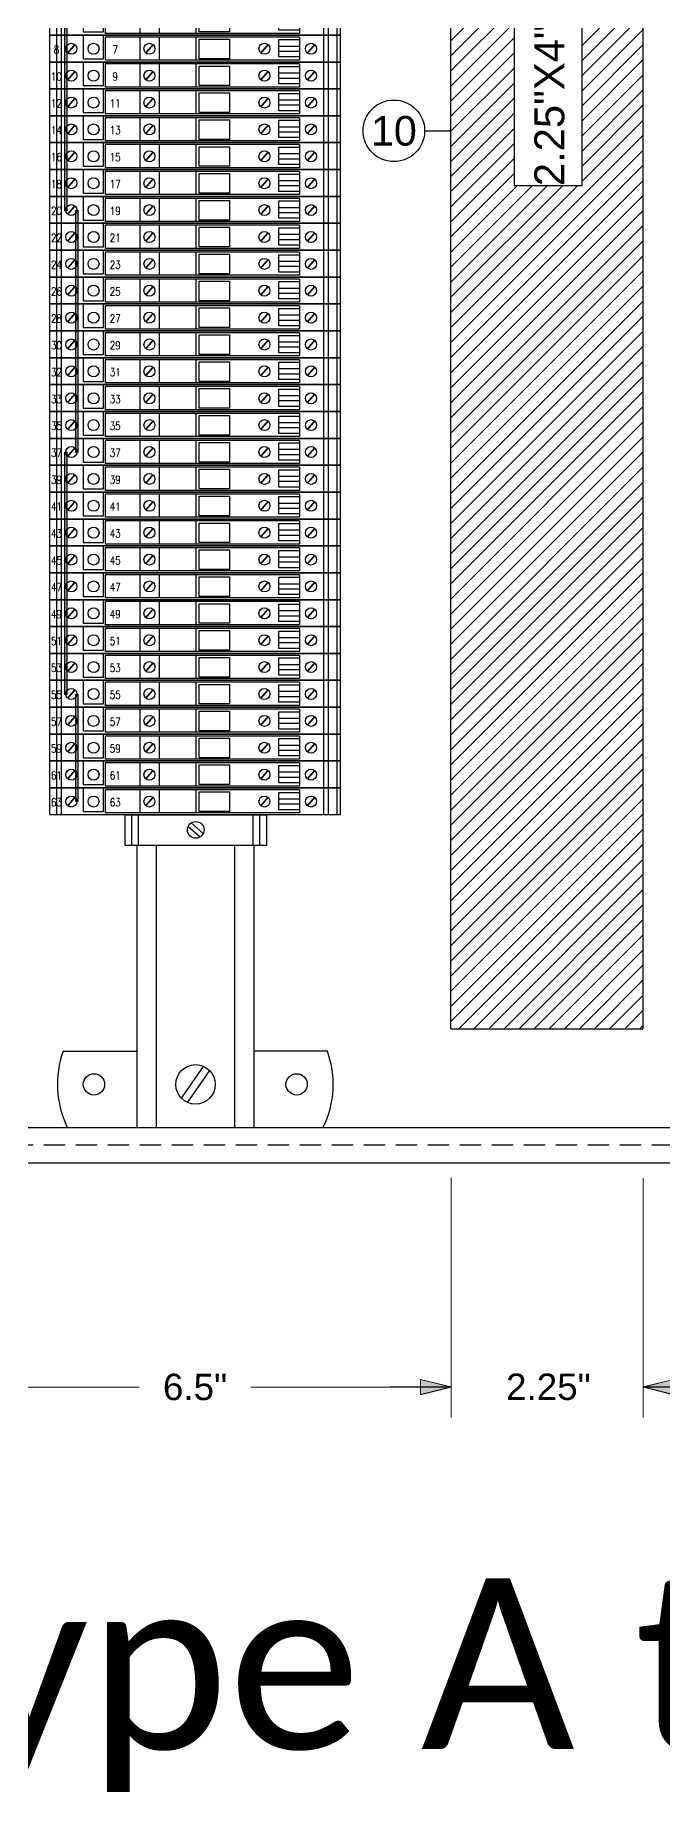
# Model space of a CAD drawing. Header units: inches. Extents: x -38 to 199, y -310 to 64.
# Drawn here: x 29.33 to 36.69, y 16.55 to 37.14 of the extents above; entities that cross this region are included whole.
import ezdxf
from ezdxf.enums import TextEntityAlignment as Align

# ---------------------------------------------------------------- set-up
doc = ezdxf.new("R2010")
doc.units = ezdxf.units.IN
doc.header["$MEASUREMENT"] = 0
doc.linetypes.add('HIDDEN', pattern=[0.375, 0.25, -0.125])
doc.layers.add('AM_0', color=7, linetype='Continuous', lineweight=30)
doc.layers.add('DIMENSION (ANSI)', color=7, linetype='Continuous', lineweight=9)
for name, color, linetype in [('DETAIL$', 5, 'Continuous'), ('FREE-TEXT', 2, 'Continuous'), ('SYMBOLS', 3, 'Continuous')]:
    doc.layers.add(name, color=color, linetype=linetype)
doc.styles.add('_ARIAL', font='arial.ttf')
doc.styles.add('HELVLS', font='arial.ttf')
doc.styles.add('Note Text (ANSI)', font='arial.ttf')
doc.styles.add('ROMANS', font='romans')
doc.styles.get("Standard").update_dxf_attribs({"font": 'arial.ttf'})
doc.styles.add('TXT', font='txt')
doc.dimstyles.new('DIM_0', dxfattribs={"dimscale": 4.75, "dimtxt": 0.065, "dimasz": 0.075, "dimexe": 0.075, "dimexo": 0.125, "dimgap": 0.0625, "dimtad": 0, "dimtih": 1, "dimtoh": 1, "dimrnd": 1e-08, "dimzin": 0, "dimdsep": 46, "dimlunit": 5, "dimtxsty": 'Note Text (ANSI)', "dimblk": 'Filled-1', "dimcen": 0.09, "dimdle": 0.45, "dimclrd": 256, "dimclre": 256, "dimclrt": 256, "dimadec": 0, "dimazin": 1, "dimtm": 1e-09, "dimtfac": 1.263158, "dimtofl": 0, "dimtmove": 0, "dimatfit": 3, "dimfxl": 1, "dimfrac": 2, "dimtolj": 1, "dimtzin": 4, "dimlwd": -1, "dimlwe": -1, "dimarcsym": 0})

# ---------------------------------------------------------------- blocks, each defined once
blk = doc.blocks.new('11560421')
at = {"color": 8}
for p, q in [((1.225, -0.023), (-1.051, -0.023)), ((-1.051, -0.023), (-1.051, -0.294)), ((-0.645, -0.023), (-0.645, -0.294)), ((-0.422, -0.023), (-0.422, -0.294)), ((1.225, -0.023), (1.225, -0.294)), ((1.225, -0.294), (-1.051, -0.294))]:
    blk.add_line(p, q, dxfattribs=at)
blk.add_lwpolyline([(-1.7, -0.315), (-1.7, 0), (1.7, 0), (1.7, -0.315)], close=True, dxfattribs=at)
for points in [[(0.049, -0.047), (0.405, -0.047), (0.405, -0.277), (0.049, -0.277), (0.049, -0.047)], [(1.225, -0.256), (0.981, -0.256), (0.981, -0.053), (1.225, -0.053)]]:
    blk.add_lwpolyline(points, dxfattribs=at)
for centre in [(-1.45, -0.16), (-0.534, -0.16), (0.814, -0.16), (1.36, -0.16)]:
    blk.add_circle(centre, 0.0645, dxfattribs=at)
at = {"layer": 'DETAIL$', "color": 8}
blk.add_line((0.01, -0.023), (0.01, -0.294), dxfattribs=at)
for points in [[(-1.624, 0), (-1.624, -0.315)], [(-1.569, 0), (-1.569, -0.315)], [(1.504, 0), (1.504, -0.315)], [(1.559, 0), (1.559, -0.315)], [(1.664, 0), (1.664, -0.315)], [(-1.312, -0.002), (-1.312, -0.277), (-1.071, -0.277), (-1.071, -0.002)], [(0.981, -0.128), (1.225, -0.128), (1.225, -0.192), (0.981, -0.192)]]:
    blk.add_lwpolyline(points, dxfattribs=at)
at = {"layer": 'DETAIL$', "color": 8, "const_width": 0.02}
for points in [[(-1.408, -0.112), (-1.492, -0.209)], [(-0.492, -0.112), (-0.577, -0.209)], [(0.856, -0.112), (0.771, -0.209)], [(1.403, -0.112), (1.318, -0.209)]]:
    blk.add_lwpolyline(points, dxfattribs=at)
at = {"layer": 'DETAIL$', "color": 8}
blk.add_circle((-1.189, -0.16), 0.0645, dxfattribs=at)
at = {"color": 6, "style": 'TXT', "flags": 3}
for tag, p in [('MANUF', (-1.7, -0.604)), ('PART#', (-1.7, -0.846)), ('DESC', (-1.7, -1.086))]:
    blk.add_attdef(tag, p, '', height=0.125, dxfattribs=at)
blk = doc.blocks.new('Filled-1')
at = {"color": 0}
for p, q in [((0, 0), (-1, 0.25)), ((-1, 0.25), (-1, -0.25)), ((-1, 0), (0, 0)), ((-1, -0.25), (0, 0))]:
    blk.add_line(p, q, dxfattribs=at)
blk.add_solid([(-1, -0.25), (0, 0), (-1, 0.25)], dxfattribs=at)
blk = doc.blocks.new('*D88')
at = {"layer": 'DEFPOINTS', "color": 0, "transparency": 16777216}
for p in [(28.205, 24.34), (34.205, 24.343), (34.205, 21.296)]:
    blk.add_point(p, dxfattribs=at)
at = {"layer": 'DIMENSION (ANSI)', "transparency": 16777216}
for p, q in [((28.205, 23.746), (28.205, 20.94)), ((34.205, 23.75), (34.205, 20.94)), ((28.561, 21.296), (30.55, 21.296)), ((33.848, 21.296), (31.86, 21.296))]:
    blk.add_line(p, q, dxfattribs=at)
at = {"layer": 'DIMENSION (ANSI)', "transparency": 16777216, "xscale": 0.35625, "yscale": 0.35625, "zscale": 0.35625, "rotation": 180}
blk.add_blockref('Filled-1', (28.205, 21.296), dxfattribs=at)
at = {"layer": 'DIMENSION (ANSI)', "transparency": 16777216, "xscale": 0.35625, "yscale": 0.35625, "zscale": 0.35625}
blk.add_blockref('Filled-1', (34.205, 21.296), dxfattribs=at)
at = {"layer": 'DIMENSION (ANSI)', "transparency": 16777216, "insert": (31.205, 21.296), "char_height": 0.3088, "attachment_point": 5, "style": 'Note Text (ANSI)'}
blk.add_mtext('\\A1;6.5"', dxfattribs=at)
blk = doc.blocks.new('*D89')
at = {"layer": 'DEFPOINTS', "color": 0, "transparency": 16777216}
for p in [(34.205, 24.34), (36.455, 24.34), (36.455, 21.298)]:
    blk.add_point(p, dxfattribs=at)
at = {"layer": 'DIMENSION (ANSI)', "transparency": 16777216}
for p, q in [((34.205, 23.746), (34.205, 20.942)), ((36.455, 23.746), (36.455, 20.942)), ((33.848, 21.298), (33.492, 21.298)), ((36.811, 21.298), (37.167, 21.298))]:
    blk.add_line(p, q, dxfattribs=at)
at = {"layer": 'DIMENSION (ANSI)', "transparency": 16777216, "xscale": 0.35625, "yscale": 0.35625, "zscale": 0.35625}
blk.add_blockref('Filled-1', (34.205, 21.298), dxfattribs=at)
at = {"layer": 'DIMENSION (ANSI)', "transparency": 16777216, "xscale": 0.35625, "yscale": 0.35625, "zscale": 0.35625, "rotation": 180}
blk.add_blockref('Filled-1', (36.455, 21.298), dxfattribs=at)
at = {"layer": 'DIMENSION (ANSI)', "transparency": 16777216, "insert": (35.346, 21.298), "char_height": 0.3088, "attachment_point": 5, "style": 'Note Text (ANSI)'}
blk.add_mtext('\\A1;2.25"', dxfattribs=at)
blk = doc.blocks.new('*D91')
at = {"layer": 'DEFPOINTS', "color": 0, "transparency": 16777216}
for p in [(36.455, 24.34), (42.455, 24.343), (42.455, 21.296)]:
    blk.add_point(p, dxfattribs=at)
at = {"layer": 'DIMENSION (ANSI)', "transparency": 16777216}
for p, q in [((36.455, 23.746), (36.455, 20.94)), ((42.455, 23.75), (42.455, 20.94)), ((36.811, 21.296), (38.8, 21.296)), ((42.098, 21.296), (40.11, 21.296))]:
    blk.add_line(p, q, dxfattribs=at)
at = {"layer": 'DIMENSION (ANSI)', "transparency": 16777216, "xscale": 0.35625, "yscale": 0.35625, "zscale": 0.35625, "rotation": 180}
blk.add_blockref('Filled-1', (36.455, 21.296), dxfattribs=at)
at = {"layer": 'DIMENSION (ANSI)', "transparency": 16777216, "xscale": 0.35625, "yscale": 0.35625, "zscale": 0.35625}
blk.add_blockref('Filled-1', (42.455, 21.296), dxfattribs=at)
at = {"layer": 'DIMENSION (ANSI)', "transparency": 16777216, "insert": (39.455, 21.296), "char_height": 0.3088, "attachment_point": 5, "style": 'Note Text (ANSI)'}
blk.add_mtext('\\A1;6.5"', dxfattribs=at)
blk = doc.blocks.new('A$C595E315F')
at = {"color": 8}
for p, q in [((-0.579, -0.36), (-0.579, 0)), ((-0.579, 0), (1.077, 0)), ((1.077, 0), (1.077, -0.36)), ((1.077, -0.36), (-0.579, -0.36))]:
    blk.add_line(p, q, dxfattribs=at)
for p, q in [((-0.501, -0.36), (-0.501, 0)), ((-0.423, -0.36), (-0.423, 0)), ((0.922, -0.36), (0.922, 0)), ((0.999, -0.36), (0.999, 0))]:
    blk.add_line(p, q)
blk.add_circle((0.249, -0.177), 0.0976, dxfattribs=at)
at = {"layer": 'DETAIL$', "color": 8}
for points in [[(0.16, -0.137), (0.302, -0.259)], [(0.338, -0.218), (0.194, -0.096)]]:
    blk.add_lwpolyline(points, dxfattribs=at)

msp = doc.modelspace()

# ---------------------------------------------------------------- hatches: boundary and pattern name
h = msp.add_hatch(color=0)
h.dxf.hatch_style = 1
h.paths.add_polyline_path([(29.70222, 37.92233), (29.67836, 37.92233), (29.67836, 35.08087), (29.70222, 35.08087)])
h = msp.add_hatch(color=0)
h.dxf.hatch_style = 1
h.paths.add_polyline_path([(29.83131, 35.08733), (29.80744, 35.08733), (29.80744, 32.24587), (29.83131, 32.24587)])
h = msp.add_hatch(color=0)
h.dxf.hatch_style = 1
h.paths.add_polyline_path([(29.70222, 32.25233), (29.67836, 32.25233), (29.67836, 29.41087), (29.70222, 29.41087)])
h = msp.add_hatch(color=0)
h.dxf.hatch_style = 1
h.paths.add_polyline_path([(29.80744, 28.15733), (29.83131, 28.15733), (29.83131, 29.41733), (29.80744, 29.41733)])

# ---------------------------------------------------------------- linework, layer by layer
at = {"color": 0}
for p, q in [((34.20456, 25.49569), (34.20456, 49.33955)), ((36.45456, 49.33955), (36.45456, 25.49569)), ((34.94993, 35.37218), (34.94993, 38.3535)), ((35.73739, 38.3535), (35.73739, 35.37218)), ((33.89605, 36.01675), (34.20456, 36.01675)), ((35.73739, 35.37218), (34.94993, 35.37218)), ((30.5233, 27.64273), (30.5233, 24.34346)), ((30.7483, 27.64273), (30.7483, 24.34346)), ((31.6733, 24.34346), (31.6733, 27.64273)), ((31.8983, 24.34346), (31.8983, 27.64273)), ((34.20456, 25.49569), (36.45456, 25.49569)), ((29.66026, 25.23049), (30.5233, 25.23049)), ((32.75644, 25.23049), (31.8983, 25.23049))]:
    msp.add_line(p, q, dxfattribs=at)
at = {"color": 0, "linetype": 'Continuous'}
for p, q in [((34.20456, 37.07138), (34.94993, 37.81675)), ((35.73739, 37.01322), (36.45456, 37.73039)), ((34.20456, 36.89461), (34.94993, 37.63998)), ((35.73739, 36.83645), (36.45456, 37.55362)), ((34.20456, 36.71783), (34.94993, 37.4632)), ((34.20456, 36.54105), (34.94993, 37.28642)), ((35.73739, 36.65967), (36.45456, 37.37684)), ((34.20456, 36.36428), (34.94993, 37.10965)), ((35.73739, 36.48289), (36.45456, 37.20006)), ((34.20456, 36.1875), (34.94993, 36.93287)), ((35.73739, 36.30612), (36.45456, 37.02329)), ((35.73739, 36.12934), (36.45456, 36.84651)), ((34.20456, 36.01072), (34.94993, 36.75609)), ((35.73739, 35.95256), (36.45456, 36.66973)), ((34.20456, 35.83395), (34.94993, 36.57932)), ((35.73739, 35.77579), (36.45456, 36.49296)), ((34.20456, 35.65717), (34.94993, 36.40254)), ((35.73739, 35.59901), (36.45456, 36.31618)), ((34.20456, 35.48039), (34.94993, 36.22576)), ((34.20456, 35.30362), (34.94993, 36.04899)), ((35.73739, 35.42223), (36.45456, 36.1394)), ((34.20456, 33.71263), (36.45456, 35.96263)), ((34.20456, 35.12684), (34.94993, 35.87221)), ((34.20456, 33.53585), (36.45456, 35.78585)), ((34.20456, 34.95006), (34.94993, 35.69543)), ((34.20456, 33.35907), (36.45456, 35.60907)), ((34.20456, 34.77329), (34.94993, 35.51866)), ((34.20456, 33.1823), (36.45456, 35.4323)), ((34.20456, 34.59651), (34.98023, 35.37218)), ((34.20456, 34.41973), (35.15701, 35.37218)), ((34.20456, 34.24296), (35.33379, 35.37218)), ((34.20456, 34.06618), (35.51056, 35.37218)), ((34.20456, 33.8894), (35.68734, 35.37218)), ((34.20456, 33.00552), (36.45456, 35.25552)), ((34.20456, 32.82874), (36.45456, 35.07874)), ((34.20456, 32.65197), (36.45456, 34.90197)), ((34.20456, 32.47519), (36.45456, 34.72519)), ((34.20456, 32.29841), (36.45456, 34.54841)), ((34.20456, 32.12164), (36.45456, 34.37164)), ((34.20456, 31.94486), (36.45456, 34.19486)), ((34.20456, 31.76808), (36.45456, 34.01808)), ((34.20456, 31.59131), (36.45456, 33.84131)), ((34.20456, 31.41453), (36.45456, 33.66453)), ((34.20456, 31.23775), (36.45456, 33.48775)), ((34.20456, 31.06098), (36.45456, 33.31098)), ((34.20456, 30.8842), (36.45456, 33.1342)), ((34.20456, 30.70742), (36.45456, 32.95742)), ((34.20456, 30.53065), (36.45456, 32.78065)), ((34.20456, 30.35387), (36.45456, 32.60387)), ((34.20456, 30.17709), (36.45456, 32.42709)), ((34.20456, 30.00032), (36.45456, 32.25032)), ((34.20456, 29.82354), (36.45456, 32.07354)), ((34.20456, 29.64676), (36.45456, 31.89676)), ((34.20456, 29.46999), (36.45456, 31.71999)), ((34.20456, 29.29321), (36.45456, 31.54321)), ((34.20456, 29.11643), (36.45456, 31.36643)), ((34.20456, 28.93966), (36.45456, 31.18966)), ((34.20456, 28.76288), (36.45456, 31.01288)), ((34.20456, 28.5861), (36.45456, 30.8361)), ((34.20456, 28.40933), (36.45456, 30.65933)), ((34.20456, 28.23255), (36.45456, 30.48255)), ((34.20456, 28.05577), (36.45456, 30.30577)), ((34.20456, 27.879), (36.45456, 30.129)), ((34.20456, 27.70222), (36.45456, 29.95222)), ((34.20456, 27.52544), (36.45456, 29.77544)), ((34.20456, 27.34867), (36.45456, 29.59867)), ((34.20456, 27.17189), (36.45456, 29.42189)), ((34.20456, 26.99511), (36.45456, 29.24511)), ((34.20456, 26.81834), (36.45456, 29.06834)), ((34.20456, 26.64156), (36.45456, 28.89156)), ((34.20456, 26.46478), (36.45456, 28.71478)), ((34.20456, 26.28801), (36.45456, 28.53801)), ((34.20456, 26.11123), (36.45456, 28.36123)), ((34.20456, 25.93445), (36.45456, 28.18445)), ((34.20456, 25.75768), (36.45456, 28.00768)), ((34.20456, 25.5809), (36.45456, 27.8309)), ((34.29613, 25.49569), (36.45456, 27.65412)), ((34.4729, 25.49569), (36.45456, 27.47735)), ((34.64968, 25.49569), (36.45456, 27.30057)), ((34.82646, 25.49569), (36.45456, 27.12379)), ((35.00323, 25.49569), (36.45456, 26.94702)), ((35.18001, 25.49569), (36.45456, 26.77024)), ((35.35679, 25.49569), (36.45456, 26.59346)), ((35.53356, 25.49569), (36.45456, 26.41669)), ((35.71034, 25.49569), (36.45456, 26.23991)), ((35.88712, 25.49569), (36.45456, 26.06313)), ((36.06389, 25.49569), (36.45456, 25.88636)), ((36.24067, 25.49569), (36.45456, 25.70958)), ((36.41745, 25.49569), (36.45456, 25.5328))]:
    msp.add_line(p, q, dxfattribs=at)
at = {"linetype": 'HIDDEN'}
msp.add_line((51.05858, 24.13205), (18.0858, 24.13205), dxfattribs=at)
msp.add_line((18.0858, 23.92455), (50.72399, 23.92455))
at = {"color": 0}
for points in [[(29.67836, 37.92233), (29.70222, 37.92233), (29.70222, 35.08087), (29.67836, 35.08087)], [(29.80744, 35.08733), (29.83131, 35.08733), (29.83131, 32.24587), (29.80744, 32.24587)], [(29.67836, 32.25233), (29.70222, 32.25233), (29.70222, 29.41087), (29.67836, 29.41087)], [(29.80744, 29.41733), (29.83131, 29.41733), (29.83131, 28.15733), (29.80744, 28.15733)]]:
    msp.add_lwpolyline(points, close=True, dxfattribs=at)
for points in [[(31.047, 24.68036), (31.30621, 25.054)], [(31.37459, 25.00656), (31.11538, 24.63293)], [(18.0858, 24.33955), (52.5858, 24.33955)]]:
    msp.add_lwpolyline(points)
for centre, radius in [((30.02085, 24.84346), 0.125), ((31.2108, 24.84346), 0.23115), ((32.39585, 24.84346), 0.125)]:
    msp.add_circle(centre, radius)
for centre, start, end in [((30.72617, 24.84346), 160.044053, 206.162378), ((31.69053, 24.84346), 333.837622, 19.955947)]:
    msp.add_arc(centre, 1.134, start, end)
at = {"layer": 'FREE-TEXT', "color": 0}
msp.add_circle((33.53527, 36.01675), 0.36078, dxfattribs=at)

# ---------------------------------------------------------------- block references
for name, p in [('11560421', (31.20486, 37.45277)), ('11560421', (31.20486, 37.13777)), ('11560421', (31.20486, 36.82277)), ('11560421', (31.20486, 36.50777)), ('11560421', (31.20486, 36.19277)), ('11560421', (31.20486, 35.87777)), ('11560421', (31.20486, 35.56277)), ('11560421', (31.20486, 35.24777)), ('11560421', (31.20486, 34.93277)), ('11560421', (31.20486, 34.61777)), ('11560421', (31.20486, 34.30277)), ('11560421', (31.20486, 33.98777)), ('11560421', (31.20486, 33.67277)), ('11560421', (31.20486, 33.35777)), ('11560421', (31.20486, 33.04277)), ('11560421', (31.20486, 32.72777)), ('11560421', (31.20486, 32.41277)), ('11560421', (31.20486, 32.09777)), ('11560421', (31.20486, 31.78277)), ('11560421', (31.20486, 31.46777)), ('11560421', (31.20486, 31.15277)), ('11560421', (31.20486, 30.83777)), ('11560421', (31.20486, 30.52277)), ('11560421', (31.20486, 30.20777)), ('11560421', (31.20486, 29.89277)), ('11560421', (31.20486, 29.57777)), ('11560421', (31.20486, 29.26277)), ('11560421', (31.20486, 28.94777)), ('11560421', (31.20486, 28.63277)), ('11560421', (31.20486, 28.31777)), ('A$C595E315F', (30.96412, 28.00277))]:
    msp.add_blockref(name, p)

# ---------------------------------------------------------------- texts
at = {"color": 6, "style": 'ROMANS', "width": 0.8}
for s, p in [('8', (29.58097, 36.96818)), ('7', (30.26995, 36.96818)), ('10', (29.58097, 36.65318)), ('9', (30.26995, 36.65318)), ('12', (29.58097, 36.33818)), ('11', (30.26995, 36.33818)), ('14', (29.58097, 36.02318)), ('13', (30.26995, 36.02318)), ('16', (29.58097, 35.70818)), ('15', (30.26995, 35.70818)), ('18', (29.58097, 35.39318)), ('17', (30.26995, 35.39318)), ('20', (29.58097, 35.07818)), ('19', (30.26995, 35.07818)), ('22', (29.58097, 34.76318)), ('21', (30.26995, 34.76318)), ('24', (29.58097, 34.44818)), ('23', (30.26995, 34.44818)), ('26', (29.58097, 34.13318)), ('25', (30.26995, 34.13318)), ('28', (29.58097, 33.81818)), ('27', (30.26995, 33.81818)), ('30', (29.58097, 33.50318)), ('29', (30.26995, 33.50318)), ('32', (29.58097, 33.18818)), ('31', (30.26995, 33.18818)), ('33', (29.58097, 32.87318)), ('33', (30.26995, 32.87318)), ('35', (29.58097, 32.55818)), ('35', (30.26995, 32.55818)), ('37', (29.58097, 32.24318)), ('37', (30.26995, 32.24318)), ('39', (29.58097, 31.92818)), ('39', (30.26995, 31.92818)), ('41', (29.58097, 31.61318)), ('41', (30.26995, 31.61318)), ('43', (29.58097, 31.29818)), ('43', (30.26995, 31.29818)), ('45', (29.58097, 30.98318)), ('45', (30.26995, 30.98318)), ('47', (29.58097, 30.66818)), ('47', (30.26995, 30.66818)), ('49', (29.58097, 30.35318)), ('49', (30.26995, 30.35318)), ('51', (29.58097, 30.03818)), ('51', (30.26995, 30.03818)), ('53', (29.58097, 29.72318)), ('53', (30.26995, 29.72318)), ('55', (29.58097, 29.40818)), ('55', (30.26995, 29.40818)), ('57', (29.58097, 29.09318)), ('57', (30.26995, 29.09318)), ('59', (29.58097, 28.77818)), ('59', (30.26995, 28.77818)), ('61', (29.58097, 28.46318)), ('61', (30.26995, 28.46318)), ('63', (29.58097, 28.14818)), ('63', (30.26995, 28.14818))]:
    msp.add_text(s, height=0.09375, dxfattribs=at).set_placement(p, align=Align.MIDDLE)
at = {"layer": 'AM_0', "color": 3, "insert": (35.35981, 36.8386), "char_height": 0.35, "attachment_point": 5, "rotation": 90}
msp.add_mtext('\\A1;2.25"X4"X23"', dxfattribs=at)
at = {"layer": 'FREE-TEXT', "color": 0, "style": 'HELVLS'}
msp.add_text('10', height=0.346581, dxfattribs=at).set_placement((33.53527, 36.01675), align=Align.MIDDLE)
at = {"layer": 'SYMBOLS', "insert": (21.03585, 19.05557), "char_height": 2, "attachment_point": 1, "style": '_ARIAL'}
msp.add_mtext_dynamic_manual_height_columns('\\pxa0.66667,sm1.07917;{\\fCalibri|b0|i0|c0|p34;\\C0; PLC Type A to WellPad}', width=46.4596414, gutter_width=0.9375, heights=[0], dxfattribs=at)

# ---------------------------------------------------------------- dimensions: what is measured, and where the dimension line sits
at = {"layer": 'DIMENSION (ANSI)'}
for base, p1, p2, picture, middle in [((34.20456, 21.29647), (28.20456, 24.33955), (34.20456, 24.34346), '*D88', (31.20456, 21.29647)), ((42.45456, 21.29647), (36.45456, 24.33955), (42.45456, 24.34346), '*D91', (39.45456, 21.29647))]:
    dim = msp.add_linear_dim(base=base, p1=p1, p2=p2, text='6.5"', dimstyle='DIM_0', override={"dimpost": '"', "dimtmove": 1}, dxfattribs=at)
    dim.commit()
    dim.dimension.update_dxf_attribs({"geometry": picture, "text_midpoint": middle})
dim = msp.add_linear_dim(base=(36.45456, 21.29838), p1=(34.20456, 24.33955), p2=(36.45456, 24.33955), angle=0, text='2.25"', dimstyle='DIM_0', override={"dimpost": '"', "dimtmove": 1}, dxfattribs=at)
dim.commit()
dim.dimension.update_dxf_attribs({"geometry": '*D89', "text_midpoint": (35.34559, 21.29838), "dimtype": 161})

doc.saveas('drawing.dxf')
